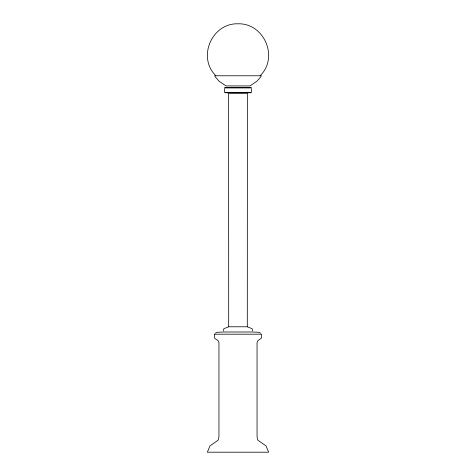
<?xml version="1.0" encoding="UTF-8"?>
<svg xmlns="http://www.w3.org/2000/svg" width="476" height="476" viewBox="0 0 476 476"><rect width="100%" height="100%" fill="white"/><g stroke="black" fill="none" stroke-linecap="round" stroke-linejoin="round"><path stroke-width="0.71" d="M247.377 94.081L247.306 326.78L252.155 328.72L252.625 330.897M261.122 76.386L256.998 81.152L250.043 85.918L225.957 85.918L219.002 81.152L214.878 76.386M260.146 75.72C278.972 57.447 264.18 22.955 238 23.8C211.82 22.955 197.028 57.447 215.854 75.72M215.348 333.146L217.181 332.284L223.375 332.004L252.625 332.004L258.819 332.284L260.652 333.146M247.306 326.78L228.694 326.78L223.845 328.72L223.375 330.897M214.563 75.779L261.437 75.779M224.821 87.733L251.179 87.733M224.684 87.846L251.316 87.846M224.708 92.63L251.292 92.63M224.868 92.76L251.132 92.76M228.188 93.236L247.812 93.236M228.623 94.081L228.694 326.78M251.453 88.584L251.453 91.767M224.547 88.584L224.547 91.767M214.337 334.194L214.682 338.275L218.103 340.661L218.948 342.524L218.948 436.807L218.073 440.235L209.981 445.869L207.352 452.2L268.648 452.2L266.019 445.869L257.927 440.235L257.052 436.807L257.052 342.524L257.897 340.661L261.318 338.275L261.663 334.194L214.337 334.194"/></g></svg>
